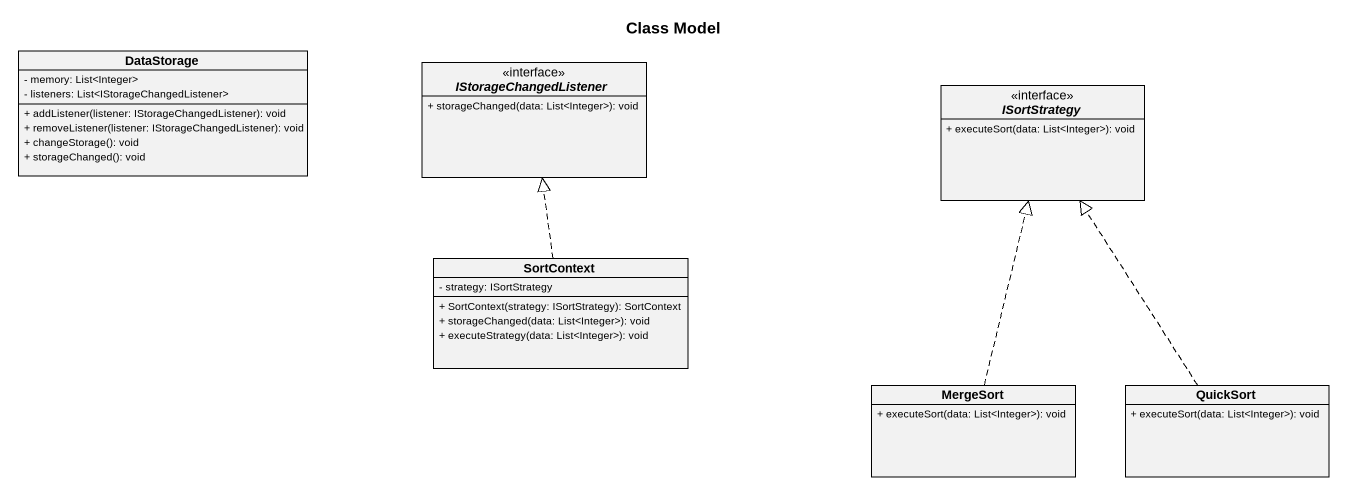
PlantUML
@startuml
title Class Model
hide circle
hide empty members
skinparam classAttributeIconSize 0
class DataStorage {
  - memory: List<Integer>
  - listeners: List<IStorageChangedListener>
  + addListener(listener: IStorageChangedListener): void
  + removeListener(listener: IStorageChangedListener): void
  + changeStorage(): void
  + storageChanged(): void
}
interface IStorageChangedListener {
  + storageChanged(data: List<Integer>): void
}
interface ISortStrategy {
  + executeSort(data: List<Integer>): void
}
class SortContext {
  - strategy: ISortStrategy
  + SortContext(strategy: ISortStrategy): SortContext
  + storageChanged(data: List<Integer>): void
  + executeStrategy(data: List<Integer>): void
}
class MergeSort {
  + executeSort(data: List<Integer>): void
}
class QuickSort {
  + executeSort(data: List<Integer>): void
}
SortContext .up.|> IStorageChangedListener
MergeSort .up.|> ISortStrategy
QuickSort .up.|> ISortStrategy
@enduml
